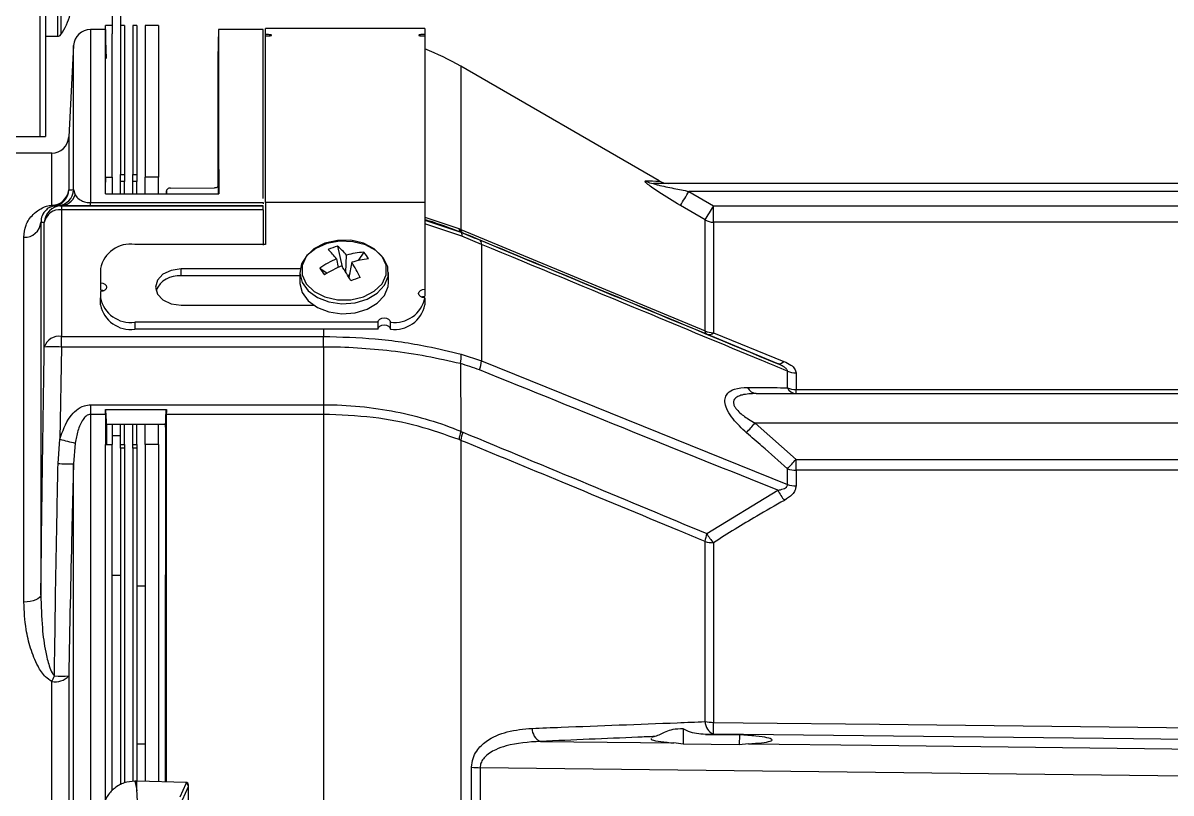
# Model space of a CAD drawing. Extents: x 8 to 113, y 1 to 87.
# Drawn here: x 17.959 to 22.135, y 37.399 to 40.201 of the extents above; entities that cross this region are included whole.
import ezdxf

# ---------------------------------------------------------------- set-up
doc = ezdxf.new("R2010")
doc.units = 0
doc.header["$MEASUREMENT"] = 0
doc.layers.add('OBJECT', color=7, linetype='CONTINUOUS')

msp = doc.modelspace()

# ---------------------------------------------------------------- linework, layer by layer
at = {"layer": 'OBJECT'}
for p, q in [((18.0205, 46.5627), (18.0205, 39.7877)), ((18.041, 46.5627), (18.041, 39.7877)), ((18.0844, 40.4227), (18.0844, 40.1601)), ((18.0965, 40.4165), (18.0965, 40.166)), ((18.2837, 40.3427), (18.2837, 40.1612)), ((18.3137, 40.3427), (18.3137, 40.1612)), ((18.2597, 40.1777), (18.2049, 40.1777)), ((18.2049, 40.1777), (18.2049, 39.5476)), ((18.2837, 40.1927), (18.2597, 40.1927)), ((18.2597, 39.6405), (18.2597, 40.1927)), ((18.3286, 40.1927), (18.3137, 40.1927)), ((18.3286, 40.1927), (18.3286, 39.6494)), ((18.3735, 40.1927), (18.3586, 40.1927)), ((18.3586, 40.1927), (18.3586, 39.6494)), ((18.3735, 40.1927), (18.3735, 39.6494)), ((18.4515, 40.1927), (18.4035, 40.1927)), ((18.4035, 40.1927), (18.4035, 39.6405)), ((18.4515, 40.1927), (18.4515, 39.6405)), ((18.6702, 40.1776), (18.6674, 40.072)), ((18.8325, 40.1777), (18.6702, 40.1777)), ((18.8325, 39.5627), (18.8325, 40.1777)), ((19.4206, 40.1806), (18.8406, 40.1806)), ((18.8406, 40.1593), (18.8406, 40.1806)), ((19.4206, 40.1806), (19.4206, 40.1593)), ((18.041, 40.1527), (18.0844, 40.1527)), ((18.0844, 40.1601), (18.0844, 40.1527)), ((18.0965, 40.166), (18.0965, 40.159)), ((18.2837, 39.6405), (18.2837, 40.1612)), ((18.3137, 40.1612), (18.3137, 39.6494)), ((18.8406, 40.1539), (18.8406, 40.1593)), ((18.8406, 39.5476), (18.8406, 40.1539)), ((19.4206, 40.1593), (19.4206, 40.1539)), ((19.4206, 40.1539), (19.4206, 39.5476)), ((18.143, 40.119), (18.1255, 39.7865)), ((18.143, 39.5948), (18.143, 40.119)), ((18.6675, 40.0727), (18.6675, 39.6381)), ((20.273, 39.6272), (19.5515, 40.0437)), ((19.5515, 40.0437), (19.5515, 39.4504)), ((17.593, 39.7877), (18.0205, 39.7877)), ((18.0205, 39.7877), (18.041, 39.7877)), ((18.1255, 39.7865), (18.1255, 39.5937)), ((18.6706, 39.7587), (18.6675, 39.6381)), ((18.0636, 39.7277), (17.846, 39.7277)), ((18.0636, 39.5387), (18.0636, 39.7277)), ((18.2597, 39.6405), (18.2837, 39.6405)), ((18.2597, 39.6405), (18.2597, 39.6226)), ((18.2837, 39.6405), (18.2837, 39.5798)), ((18.3137, 39.6494), (18.3286, 39.6494)), ((18.3137, 39.6243), (18.3137, 39.6494)), ((18.3286, 39.6494), (18.3286, 39.6243)), ((18.3586, 39.6494), (18.3735, 39.6494)), ((18.3586, 39.6243), (18.3586, 39.6494)), ((18.3735, 39.6494), (18.3735, 39.6243)), ((18.4515, 39.6405), (18.4035, 39.6405)), ((18.4035, 39.5798), (18.4035, 39.6405)), ((18.4515, 39.5798), (18.4515, 39.6405)), ((18.6675, 39.6381), (18.6675, 39.6294)), ((18.6675, 39.6294), (18.6675, 39.6294)), ((18.6675, 39.6294), (18.6675, 39.605)), ((18.143, 39.5948), (18.1491, 39.5755)), ((18.3286, 39.6243), (18.3137, 39.6243)), ((18.3137, 39.5798), (18.3137, 39.6243)), ((18.3286, 39.5798), (18.3286, 39.6243)), ((18.3735, 39.6243), (18.3586, 39.6243)), ((18.3586, 39.5798), (18.3586, 39.6243)), ((18.3735, 39.5798), (18.3735, 39.6243)), ((18.4807, 39.5905), (18.4804, 39.5798)), ((18.496, 39.6008), (18.6555, 39.601)), ((24.6785, 39.6177), (20.2536, 39.6177)), ((20.3809, 39.5885), (20.4706, 39.5356)), ((24.6796, 39.5885), (20.3809, 39.5885)), ((18.2049, 39.5359), (18.2049, 39.5476)), ((18.2049, 39.5476), (18.8325, 39.5476)), ((18.2591, 39.5798), (18.6708, 39.5798)), ((18.8325, 39.5476), (18.8325, 39.5428)), ((18.8406, 39.5476), (18.8406, 39.3956)), ((19.4206, 39.5476), (18.8406, 39.5476)), ((19.4206, 39.5476), (19.4206, 39.233)), ((18.0934, 39.536), (18.0866, 39.5358)), ((18.0934, 39.536), (18.0986, 39.5359)), ((18.0986, 39.5359), (18.0986, 39.5216)), ((18.0986, 39.5359), (18.8325, 39.5359)), ((18.0986, 39.5216), (18.0986, 39.0606)), ((18.8325, 39.5216), (18.0986, 39.5216)), ((18.8325, 39.5359), (18.2049, 39.5359)), ((18.8325, 39.5216), (18.8325, 39.5359)), ((18.8325, 39.5359), (18.8325, 39.5359)), ((18.8325, 39.5216), (18.8325, 39.393)), ((20.4396, 39.4844), (20.3499, 39.5373)), ((20.4706, 39.4763), (20.4706, 39.5356)), ((20.4706, 39.5356), (24.6841, 39.5356)), ((18.024, 39.4756), (18.024, 38.1205)), ((18.0366, 39.022), (18.0366, 39.4751)), ((19.4206, 39.4947), (19.5446, 39.4533)), ((19.5549, 39.4254), (19.4206, 39.4699)), ((20.4396, 39.081), (20.4396, 39.4844)), ((20.4706, 39.4763), (20.4706, 39.0741)), ((24.6895, 39.4763), (20.4706, 39.4763)), ((17.9621, 38.0941), (17.9621, 39.4216)), ((19.5446, 39.4533), (19.5515, 39.4504)), ((19.5515, 39.4504), (20.4396, 39.081)), ((19.5515, 39.4399), (19.5515, 39.44)), ((19.6265, 39.3958), (19.5549, 39.4254)), ((18.8406, 39.3956), (18.3656, 39.3956)), ((19.103, 39.389), (19.1202, 39.3145)), ((19.6265, 39.3958), (19.6265, 38.9722)), ((19.0997, 39.3431), (19.1048, 39.3116)), ((19.133, 39.2947), (19.1359, 39.3562)), ((19.1986, 39.3672), (19.1787, 39.3371)), ((18.2406, 39.3073), (18.2406, 39.256)), ((18.9671, 39.3062), (18.5341, 39.3062)), ((18.5341, 39.2807), (18.5341, 39.3062)), ((18.9661, 39.2936), (18.9661, 39.2566)), ((19.0382, 39.3091), (19.0654, 39.291)), ((19.1545, 39.3306), (19.1447, 39.2748)), ((19.2881, 39.2566), (19.2881, 39.2936)), ((18.2406, 39.256), (18.2406, 39.2305)), ((18.9661, 39.2807), (18.5341, 39.2807)), ((19.1473, 39.2896), (19.1414, 39.2806)), ((18.2406, 39.2242), (18.2406, 39.2012)), ((19.4206, 39.233), (19.4206, 39.2076)), ((18.2406, 39.1757), (18.2406, 39.2012)), ((18.5341, 39.174), (19.0164, 39.174)), ((19.4206, 39.2012), (19.4206, 39.1757)), ((19.2501, 39.1128), (18.3656, 39.1128)), ((18.3656, 39.1128), (18.3656, 39.0873)), ((19.2501, 39.0873), (18.3656, 39.0873)), ((19.0515, 39.0873), (19.0515, 39.0606)), ((19.2501, 39.1128), (19.2501, 39.0873)), ((19.2956, 39.1128), (19.2951, 39.1128)), ((19.2951, 39.0873), (19.2951, 39.1128)), ((19.2956, 39.0873), (19.2951, 39.0873)), ((19.2956, 39.0873), (19.2956, 39.1128)), ((18.0986, 39.0221), (18.0986, 39.0606)), ((18.0986, 39.0606), (19.0515, 39.0606)), ((19.0515, 39.0221), (19.0515, 39.0606)), ((20.7026, 38.962), (20.4467, 39.0686)), ((20.4706, 39.0741), (20.7265, 38.9699)), ((18.0986, 39.0221), (18.0934, 38.6868)), ((19.0515, 39.0221), (18.0986, 39.0221)), ((19.0515, 39.0221), (19.0515, 38.8122)), ((19.5497, 38.9618), (19.5514, 38.7155)), ((19.5527, 38.9966), (19.6265, 38.9722)), ((19.6265, 38.9722), (20.7396, 38.5221)), ((20.7396, 38.874), (20.7396, 38.9343)), ((20.7706, 38.9278), (20.7706, 38.8677)), ((20.6255, 38.8527), (24.6804, 38.8527)), ((20.7706, 38.8527), (20.7706, 38.8677)), ((20.7706, 38.8677), (24.6895, 38.8677)), ((18.2049, 38.8122), (18.2049, 38.7772)), ((18.2049, 38.8122), (19.0515, 38.8122)), ((18.2588, 38.7945), (18.4811, 38.7945)), ((18.2597, 38.7926), (18.2588, 38.7945)), ((18.2597, 38.7926), (18.2597, 38.7772)), ((18.2597, 38.7926), (18.2625, 38.731)), ((18.2597, 38.7772), (18.2597, 38.7926)), ((18.2597, 38.7926), (18.2597, 38.7926)), ((18.4775, 38.731), (18.4802, 38.7926)), ((18.4811, 38.7945), (18.4802, 38.7926)), ((18.4802, 38.7772), (18.4802, 38.7926)), ((18.4802, 38.7926), (18.4802, 38.7926)), ((18.4802, 38.7772), (18.4802, 38.7926)), ((19.0515, 38.8122), (19.0515, 38.7772)), ((18.2597, 38.7772), (18.2049, 38.7772)), ((18.2049, 38.7772), (18.2049, 37.1085)), ((18.2597, 38.7772), (18.2597, 38.6677)), ((18.4802, 38.7772), (18.4802, 37.4399)), ((19.0515, 38.7772), (18.4802, 38.7772)), ((19.0515, 38.7772), (19.0515, 36.8377)), ((18.4775, 38.7398), (18.2625, 38.7398)), ((18.2625, 38.731), (18.2625, 38.7398)), ((18.2625, 38.731), (18.2625, 38.6677)), ((18.2837, 38.7398), (18.2837, 38.6677)), ((18.3137, 38.6677), (18.3137, 38.7398)), ((18.3286, 38.6677), (18.3286, 38.7398)), ((18.3586, 38.6677), (18.3586, 38.7398)), ((18.3735, 38.6677), (18.3735, 38.7398)), ((18.4035, 38.6677), (18.4035, 38.7398)), ((18.4515, 38.6677), (18.4515, 38.7398)), ((18.4775, 38.7398), (18.4775, 38.731)), ((18.4775, 38.731), (18.4775, 38.1933)), ((20.6215, 38.7456), (20.7706, 38.6132)), ((24.6803, 38.7456), (20.6215, 38.7456)), ((18.0866, 38.5981), (18.0934, 38.6868)), ((18.1491, 38.6727), (18.143, 38.5975)), ((18.2597, 38.6677), (18.2837, 38.6677)), ((18.2597, 37.3744), (18.2597, 38.6677)), ((18.3137, 38.6992), (18.2837, 38.6992)), ((18.2837, 37.4077), (18.2837, 38.6677)), ((18.3137, 38.6677), (18.3286, 38.6677)), ((18.3137, 38.654), (18.3137, 38.6677)), ((18.3286, 38.6677), (18.3286, 38.654)), ((18.3586, 38.6677), (18.3735, 38.6677)), ((18.3586, 38.654), (18.3586, 38.6677)), ((18.3735, 38.6677), (18.3735, 38.654)), ((18.4035, 38.6677), (18.4035, 37.4419)), ((18.4515, 38.6677), (18.4035, 38.6677)), ((18.4515, 38.6677), (18.4515, 37.4407)), ((19.5515, 38.6826), (19.5449, 38.6854)), ((19.5515, 38.6826), (19.5515, 36.8377)), ((18.3286, 38.654), (18.3137, 38.654)), ((18.3137, 38.654), (18.3137, 37.4289)), ((18.3286, 38.654), (18.3286, 37.4364)), ((18.3735, 38.654), (18.3586, 38.654)), ((18.3586, 38.654), (18.3586, 37.4416)), ((18.3735, 38.654), (18.3735, 37.4427)), ((18.143, 36.8377), (18.143, 38.5975)), ((20.7706, 38.574), (20.7706, 38.6132)), ((20.7706, 38.6132), (24.688, 38.6132)), ((20.7396, 38.5221), (20.7396, 38.5794)), ((20.7706, 38.574), (20.7706, 38.5169)), ((24.6895, 38.574), (20.7706, 38.574)), ((20.4464, 38.3432), (20.7044, 38.5009)), ((20.4396, 37.659), (20.4396, 38.3147)), ((20.4706, 38.3101), (20.4706, 37.6565)), ((18.3137, 38.1909), (18.2837, 38.1909)), ((18.4775, 38.1933), (18.4775, 38.1938)), ((18.4775, 37.44), (18.4775, 38.1938)), ((18.4775, 38.1933), (18.4775, 38.1933)), ((18.4035, 38.1526), (18.3735, 38.1526)), ((18.0636, 36.8377), (18.0636, 37.8054)), ((18.1255, 37.8254), (18.1255, 36.8377)), ((20.36, 37.6331), (20.3605, 37.5773)), ((19.8408, 37.5872), (20.3261, 37.5816)), ((20.2571, 37.6048), (20.2444, 37.6011)), ((20.3605, 37.5773), (20.3261, 37.5816)), ((20.4699, 37.6139), (20.4409, 37.6127)), ((20.4409, 37.6127), (20.5648, 37.6113)), ((20.5648, 37.6113), (20.5644, 37.5751)), ((18.4035, 37.577), (18.3735, 37.577)), ((20.5644, 37.5751), (20.3605, 37.5773)), ((20.5978, 37.5784), (20.5644, 37.5751)), ((19.5909, 36.8377), (19.5909, 37.4934)), ((19.6219, 37.4916), (19.6219, 36.8377)), ((18.3719, 37.4427), (18.3667, 37.4427)), ((18.3735, 37.4073), (18.3735, 37.4427)), ((18.5513, 37.4381), (18.3751, 37.4427)), ((18.5515, 37.4332), (18.53, 37.3842)), ((18.5394, 37.3743), (18.561, 37.4233)), ((18.5515, 37.4381), (18.5515, 37.4332)), ((18.561, 37.4233), (18.561, 37.4281)), ((18.561, 37.3083), (18.561, 37.4233))]:
    msp.add_line(p, q, dxfattribs=at)
at = {"layer": 'OBJECT', "flags": 128}
for points in [[(18.2625, 40.072), (18.2608, 40.1371), (18.2598, 40.1758)], [(19.4206, 39.4836), (19.5515, 39.4399), (19.5515, 39.4399), (19.5515, 39.4399)], [(19.5515, 39.4399), (19.5525, 39.4393), (19.5533, 39.4383), (19.554, 39.437), (19.5545, 39.4353), (19.5549, 39.4333), (19.5551, 39.431), (19.5551, 39.4284), (19.5549, 39.4254)], [(19.2704, 39.3455), (19.2424, 39.3731), (19.2042, 39.3936), (19.1591, 39.4052), (19.1111, 39.4069), (19.0646, 39.3986), (19.0237, 39.3809), (18.9919, 39.3554), (18.9721, 39.3245), (18.9661, 39.2908), (18.9745, 39.2574), (18.9963, 39.2272), (19.0298, 39.2029), (19.072, 39.1867), (19.119, 39.1799), (19.1668, 39.1833), (19.211, 39.1965), (19.2478, 39.2183), (19.2738, 39.2468), (19.2868, 39.2794), (19.2857, 39.3134), (19.2704, 39.3455)], [(19.2649, 39.3521), (19.2364, 39.3798), (19.1971, 39.3999), (19.151, 39.4104), (19.1026, 39.4103), (19.0565, 39.3997), (19.0174, 39.3795), (18.989, 39.3517), (18.9741, 39.3191), (18.9742, 39.2848), (18.9893, 39.2523), (19.0178, 39.2246), (19.0571, 39.2045), (19.1032, 39.194), (19.1516, 39.1941), (19.1977, 39.2047), (19.2368, 39.2249), (19.2652, 39.2527), (19.2801, 39.2853), (19.28, 39.3195), (19.2649, 39.3521)], [(18.5341, 39.3062), (18.4983, 39.3012), (18.468, 39.2868), (18.4477, 39.2654), (18.4406, 39.2401), (18.4477, 39.2148), (18.468, 39.1933), (18.4983, 39.179), (18.5341, 39.174)], [(18.2406, 39.256), (18.2492, 39.2548), (18.2565, 39.2513), (18.2614, 39.2462), (18.2631, 39.2401), (18.2614, 39.234), (18.2565, 39.2288), (18.2492, 39.2254), (18.2406, 39.2242)], [(18.9661, 39.2566), (18.9661, 39.2538), (18.9745, 39.2204), (18.9963, 39.1902), (19.0298, 39.1659), (19.072, 39.1497), (19.119, 39.1429), (19.1668, 39.1463), (19.211, 39.1595), (19.2478, 39.1813), (19.2738, 39.2098), (19.2868, 39.2424), (19.2881, 39.2566)], [(18.2406, 39.2305), (18.2492, 39.2293), (18.2541, 39.2274)], [(19.4206, 39.2012), (19.412, 39.2024), (19.4047, 39.2059), (19.3998, 39.211), (19.3981, 39.2171), (19.3998, 39.2232), (19.4047, 39.2284), (19.412, 39.2318), (19.4206, 39.233)], [(19.4071, 39.2044), (19.412, 39.2063), (19.4206, 39.2076)], [(19.2501, 39.1128), (19.2518, 39.1189), (19.2567, 39.1241), (19.264, 39.1275), (19.2726, 39.1287), (19.2812, 39.1275), (19.2885, 39.1241), (19.2934, 39.1189), (19.2951, 39.1128)], [(19.2501, 39.0873), (19.2518, 39.0934), (19.2567, 39.0986), (19.264, 39.102), (19.2726, 39.1033), (19.2812, 39.102), (19.2885, 39.0986), (19.2934, 39.0934), (19.2951, 39.0873)], [(18.024, 38.1205), (18.0226, 38.1153), (18.0189, 38.1104), (18.013, 38.1058), (18.0053, 38.1018), (17.996, 38.0985), (17.9854, 38.0961), (17.974, 38.0946), (17.9621, 38.0941)], [(20.4706, 37.6565), (20.5779, 37.6552), (21.0739, 37.6495), (23.0578, 37.6267), (24.5802, 37.6092)], [(24.5794, 37.5656), (23.2885, 37.5808), (21.9975, 37.596), (20.4699, 37.6139)], [(20.5978, 37.5784), (21.0449, 37.5732), (22.3359, 37.5582), (23.8401, 37.5407)], [(24.3634, 37.4342), (24.1134, 37.4372), (23.1135, 37.4493), (19.6219, 37.4916)]]:
    msp.add_lwpolyline(points, dxfattribs=at)
at = {"layer": 'OBJECT'}
for centre, radius, start, end in [((17.9172, 40.2877), 0.2208, 324.3318, 345.6104), ((18.2049, 40.1157), 0.062, 90, 177), ((18.0844, 40.1677), 0.015, 270, 324.3318), ((19.0515, 39.1777), 1, 60, 68.341), ((18.0636, 39.7897), 0.062, 270, 357), ((20.2537, 39.6765), 0.0588, 238.1259, 269.9453), ((20.306, 39.6797), 0.062, 237.7956, 269.9999), ((18.0654, 39.5991), 0.0603, 268.2795, 354.888), ((18.0636, 39.5967), 0.062, 279.0482, 357.2006), ((18.081, 39.5975), 0.062, 275.1284, 357.4891), ((19.0199, 40.3778), 1.5733, 327.7102, 329.8897), ((18.0928, 39.5959), 0.0599, 270.5707, 340.0609), ((18.0986, 39.4739), 0.062, 90.0044, 178.8482), ((18.0925, 39.4652), 0.0568, 83.8515, 169.9203), ((18.0722, 39.5482), 0.0128, 227.879, 275.1694), ((19.1017, 40.3303), 1.5829, 327.6982, 329.8633), ((17.965, 39.4807), 0.0592, 267.1144, 355.0413), ((20.4705, 39.5391), 0.0628, 240.4665, 270.0259), ((19.5597, 39.4526), 0.015, 177.519, 237.1502), ((19.567, 39.4501), 0.0155, 178.8737, 237.959), ((18.35, 39.2852), 0.1116, 81.9505, 168.5782), ((19.1627, 39.171), 0.226, 105.3353, 114.4777), ((18.8926, 39.1854), 0.2603, 37.2774, 47.3005), ((18.9876, 39.2399), 0.1885, 38.0844, 52.2531), ((19.6094, 39.3977), 0.0172, 353.6283, 55.2145), ((19.2433, 39.0108), 0.362, 113.381, 124.5145), ((19.2133, 39.0982), 0.2694, 93.1352, 106.6989), ((19.2483, 39.03), 0.3148, 95.9013, 107.3378), ((19.0716, 39.2569), 0.1682, 30.8704, 40.9571), ((19.5387, 39.6533), 0.6074, 214.5193, 217.3089), ((19.291, 38.9055), 0.4466, 112.7477, 121.8021), ((18.5321, 38.9233), 0.7063, 28.7736, 33.9166), ((18.7625, 39.0765), 0.4672, 25.2284, 32.9521), ((18.524, 39.1926), 0.0887, 83.4615, 156.9256), ((20.676, 35.1055), 4.4285, 109.6733, 110.1393), ((18.35, 39.2233), 0.1116, 191.4218, 278.0494), ((18.35, 39.1978), 0.1116, 191.4219, 278.0493), ((19.3112, 39.2233), 0.1116, 261.9506, 348.5783), ((19.3112, 39.1978), 0.1116, 261.9506, 348.5782), ((18.0897, 39.0057), 0.0556, 80.8363, 162.9667), ((20.4544, 39.0813), 0.0149, 181.0342, 238.8546), ((20.4703, 39.1458), 0.0717, 244.5968, 270.2047), ((20.4537, 39.0926), 0.025, 253.8179, 312.2707), ((18.0683, 38.0915), 0.9311, 88.1341, 91.9489), ((19.4251, 38.9899), 0.1278, 347.3307, 3.0093), ((19.5016, 38.9807), 0.1252, 340.4841, 356.131), ((20.708, 38.9856), 0.0242, 257.1658, 319.5544), ((20.7702, 39.0036), 0.0758, 246.1402, 270.2487), ((20.6288, 38.8898), 0.0373, 203.0942, 264.9532), ((20.7734, 38.8901), 0.0375, 205.3824, 265.6124), ((20.7702, 38.9454), 0.0777, 246.778, 270.2646), ((19.676, 38.6728), 0.1317, 161.0906, 174.5189), ((19.6822, 38.6683), 0.1315, 160.2869, 173.7137), ((17.8124, 41.1868), 3.7216, 318.2858, 319.0081), ((18.5555, 40.405), 1.7793, 254.9449, 256.7966), ((18.1246, 39.5329), 0.9356, 267.6695, 271.1244), ((18.0004, 41.1242), 3.7388, 317.1062, 317.8088), ((20.7701, 38.663), 0.089, 249.9495, 270.3122), ((20.8499, 38.5706), 0.1613, 205.6081, 221.2593), ((20.7701, 38.6086), 0.0917, 250.5727, 270.3179), ((20.5718, 38.2983), 0.1333, 160.281, 172.9208), ((20.5958, 38.427), 0.1713, 209.2757, 223.0287), ((20.47, 38.4133), 0.1032, 252.8555, 270.3263), ((18.0764, 37.8719), 0.0677, 259.1411, 316.5665), ((17.7107, 37.9904), 0.3985, 332.3505, 335.5345), ((18.0986, 38.687), 0.8621, 268.3237, 271.7929), ((19.8626, 37.6345), 0.052, 179.7541, 245.3029), ((20.4901, 37.6602), 0.0505, 181.3383, 246.4286), ((20.4698, 37.8352), 0.1787, 260.2575, 270.2431), ((17.3717, 37.6866), 3.0991, 358.6566, 359.4431), ((19.6211, 37.7526), 0.261, 263.3547, 270.1757), ((18.3667, 37.3227), 0.12, 90, 90.1914), ((18.3719, 37.3227), 0.12, 89.2499, 90), ((18.3719, 37.3227), 0.12, 88.5, 89.2499), ((18.551, 37.4281), 0.01, 87, 88.5), ((18.551, 37.4281), 0.01, 0, 87)]:
    msp.add_arc(centre, radius, start, end, dxfattribs=at)
for centre, major_axis, ratio, start_param, end_param in [((18.2416, 38.8133), (-0.0113, 0.0619), 0.229753, 4.047964, 4.362323), ((18.4984, 38.8133), (0.0113, 0.0619), 0.229686, 1.920835, 2.235195), ((20.436, 37.9361), (0, 2.3412), 0.904333, 1.783132, 1.798644), ((18.551, 37.4233), (0.00979, -0.00206), 0.992047, 0.21202, 1.724102), ((18.551, 37.4), (0.0094, 0.0253), 0.138337, 5.925485, 5.931839)]:
    msp.add_ellipse(centre, major_axis=major_axis, ratio=ratio, start_param=start_param, end_param=end_param, dxfattribs=at)
for points, knots in [([(18.2591, 39.5798), (18.2592, 39.6309), (18.2593, 39.7333), (18.2594, 39.8629), (18.2595, 39.9733), (18.2596, 40.0604), (18.2597, 40.1243), (18.2597, 40.1631), (18.2597, 40.1801), (18.2597, 40.1764), (18.2597, 40.1758)], [0, 0, 0, 0, 0.137227, 0.274455, 0.415669, 0.556883, 0.69411, 0.831338, 0.972552, 1, 1, 1, 1]), ([(18.6702, 40.1776), (18.6702, 40.1753), (18.6702, 40.1708), (18.6703, 40.1335), (18.6703, 40.075), (18.6704, 39.9935), (18.6705, 39.8905), (18.6706, 39.8026), (18.6706, 39.7587)], [0, 0, 0, 0, 0.16721, 0.336689, 0.500178, 0.663667, 0.831834, 1, 1, 1, 1]), ([(18.8406, 40.1539), (18.8423, 40.1539), (18.8466, 40.154), (18.8529, 40.1543), (18.8586, 40.155), (18.8623, 40.1558), (18.8635, 40.1567), (18.8622, 40.1576), (18.8584, 40.1584), (18.8525, 40.159), (18.8463, 40.1593), (18.8422, 40.1593), (18.8406, 40.1593)], [0, 0, 0, 0, 0.073627, 0.179766, 0.286276, 0.393535, 0.501562, 0.610022, 0.718406, 0.826275, 0.933445, 1, 1, 1, 1]), ([(19.4206, 40.1593), (19.4181, 40.1593), (19.413, 40.1592), (19.4063, 40.1588), (19.4012, 40.1582), (19.3983, 40.1573), (19.3978, 40.1564), (19.3999, 40.1555), (19.4044, 40.1547), (19.4108, 40.1542), (19.4165, 40.1539), (19.4198, 40.1539), (19.4206, 40.1539)], [0, 0, 0, 0, 0.1064742, 0.2129401, 0.319697, 0.427105, 0.5351835, 0.643667, 0.7520788, 0.8599258, 0.9669596, 1, 1, 1, 1]), ([(18.6706, 39.7587), (18.6706, 39.7466), (18.6707, 39.7223), (18.6707, 39.6842), (18.6708, 39.6373), (18.6708, 39.6016), (18.6708, 39.5798)], [0, 0, 0, 0, 0.218765, 0.43753, 0.656295, 1, 1, 1, 1]), ([(20.3499, 39.5373), (20.3231, 39.5535), (20.288, 39.5746), (20.2499, 39.6005), (20.2331, 39.6128), (20.2231, 39.6216), (20.2199, 39.626), (20.2218, 39.6264), (20.2226, 39.6266)], [0, 0, 0, 0, 0.463202, 0.605761, 0.749071, 0.84178, 0.935306, 1, 1, 1, 1]), ([(20.2226, 39.6266), (20.2317, 39.6265), (20.2592, 39.6262), (20.2793, 39.626), (20.2732, 39.626), (20.2723, 39.6261)], [0, 0, 0, 0, 0.299901, 0.901044, 1, 1, 1, 1]), ([(18.1255, 39.5937), (18.1272, 39.5938), (18.132, 39.5942), (18.1386, 39.5945), (18.143, 39.5948)], [0, 0, 0, 0, 0.33844, 1, 1, 1, 1]), ([(18.496, 39.6008), (18.4945, 39.6007), (18.4915, 39.6005), (18.4874, 39.5991), (18.484, 39.5971), (18.4813, 39.5941), (18.4809, 39.5918), (18.4807, 39.5905)], [0, 0, 0, 0, 0.172261, 0.344036, 0.527768, 0.740235, 1, 1, 1, 1]), ([(18.4807, 39.5798), (18.4807, 39.5808), (18.4807, 39.5838), (18.4807, 39.5874), (18.4807, 39.59), (18.4807, 39.5905)], [0, 0, 0, 0, 0.2818695, 0.8504501, 1, 1, 1, 1]), ([(18.6707, 39.6112), (18.6705, 39.6097), (18.67, 39.607), (18.6663, 39.6038), (18.6618, 39.6018), (18.658, 39.6011), (18.6559, 39.601), (18.6555, 39.601)], [0, 0, 0, 0, 0.292379, 0.559789, 0.754512, 0.950188, 1, 1, 1, 1]), ([(18.6707, 39.5798), (18.6707, 39.5869), (18.6707, 39.5974), (18.6707, 39.6078), (18.6707, 39.6112)], [0, 0, 0, 0, 0.6749, 1, 1, 1, 1]), ([(20.2536, 39.6177), (20.2531, 39.6177), (20.2522, 39.6177), (20.2518, 39.6174), (20.2521, 39.617), (20.2536, 39.6164), (20.2588, 39.6146), (20.2828, 39.6085), (20.3251, 39.5995), (20.3628, 39.5921), (20.3809, 39.5885)], [0, 0, 0, 0, 0.018434, 0.032622, 0.046846, 0.06494, 0.096406, 0.193735, 0.614359, 1, 1, 1, 1]), ([(18.1491, 39.5755), (18.1529, 39.5703), (18.1579, 39.5633), (18.1722, 39.5545), (18.1829, 39.5502), (18.1953, 39.548), (18.2013, 39.5476), (18.2044, 39.5476), (18.2049, 39.5476)], [0, 0, 0, 0, 0.476054, 0.640497, 0.854535, 0.926507, 0.987724, 1, 1, 1, 1]), ([(17.9621, 39.4216), (17.9635, 39.4365), (17.9665, 39.4662), (17.9884, 39.4993), (18.0157, 39.5215), (18.0384, 39.5334), (18.0571, 39.5374), (18.0636, 39.5387)], [0, 0, 0, 0, 0.318535, 0.636337, 0.797116, 0.929766, 1, 1, 1, 1]), ([(18.0734, 39.5355), (18.0696, 39.5346), (18.0535, 39.5308), (18.0403, 39.5189), (18.026, 39.5005), (18.0247, 39.484), (18.024, 39.4756)], [0, 0, 0, 0, 0.063061, 0.269117, 0.631932, 1, 1, 1, 1]), ([(18.0866, 39.5358), (18.0857, 39.5358), (18.0813, 39.5357), (18.0769, 39.5356), (18.0739, 39.5355), (18.0734, 39.5355)], [0, 0, 0, 0, 0.169099, 0.845499, 1, 1, 1, 1]), ([(18.2049, 39.5359), (18.195, 39.5359), (18.1752, 39.5359), (18.1454, 39.5359), (18.1137, 39.536), (18.1011, 39.536), (18.0934, 39.536)], [0, 0, 0, 0, 0.167941, 0.334633, 0.594445, 1, 1, 1, 1]), ([(18.0366, 39.4751), (18.0359, 39.4751), (18.0325, 39.4753), (18.0281, 39.4754), (18.0251, 39.4756), (18.024, 39.4756)], [0, 0, 0, 0, 0.14196, 0.7098, 1, 1, 1, 1]), ([(19.5515, 39.44), (19.5515, 39.44), (19.513, 39.4537), (19.4701, 39.4717), (19.4248, 39.4841), (19.4206, 39.4852)], [0, 0, 0, 0, 0.000016, 0.906962, 1, 1, 1, 1]), ([(19.5588, 39.437), (19.5564, 39.4379), (19.554, 39.4389), (19.5515, 39.44), (19.5515, 39.44)], [0, 0, 0, 0, 0.999721, 1, 1, 1, 1]), ([(19.5515, 39.4399), (19.5515, 39.4399), (19.5742, 39.4302), (19.5967, 39.421), (19.6192, 39.4119)], [0, 0, 0, 0, 0.00003, 1, 1, 1, 1]), ([(20.4467, 39.0686), (20.303, 39.1284), (20.0072, 39.2513), (19.711, 39.3739), (19.5588, 39.437)], [0, 0, 0, 0, 0.48595, 1, 1, 1, 1]), ([(19.6192, 39.4119), (19.8046, 39.3351), (20.1658, 39.1855), (20.5269, 39.0351), (20.7026, 38.962)], [0, 0, 0, 0, 0.513344, 1, 1, 1, 1]), ([(20.7396, 38.9343), (20.7086, 38.9471), (20.5346, 39.0194), (20.1636, 39.1736), (19.8235, 39.3143), (19.6265, 39.3958)], [0, 0, 0, 0, 0.083458, 0.469006, 1, 1, 1, 1]), ([(19.0515, 39.0606), (19.1147, 39.0588), (19.2428, 39.0552), (19.4116, 39.0303), (19.5118, 39.0063), (19.5527, 38.9966)], [0, 0, 0, 0, 0.365476, 0.741466, 1, 1, 1, 1]), ([(18.024, 38.1205), (18.0259, 38.277), (18.0295, 38.5775), (18.0343, 38.878), (18.0366, 39.022)], [0, 0, 0, 0, 0.520773, 1, 1, 1, 1]), ([(19.5497, 38.9618), (19.5497, 38.9618), (19.5096, 38.9704), (19.4273, 38.9897), (19.2618, 39.014), (19.1342, 39.0221), (19.0515, 39.0221), (19.0515, 39.0221)], [0, 0, 0, 0, 0.000004, 0.259099, 0.518181, 0.999995, 1, 1, 1, 1]), ([(19.6196, 38.9388), (19.5964, 38.947), (19.5732, 38.9551), (19.5497, 38.9618), (19.5497, 38.9618)], [0, 0, 0, 0, 0.999971, 1, 1, 1, 1]), ([(20.7396, 38.9343), (20.7394, 38.9356), (20.7392, 38.9382), (20.7355, 38.9433), (20.7263, 38.9508), (20.7142, 38.9571), (20.705, 38.961), (20.7026, 38.962)], [0, 0, 0, 0, 0.116852, 0.233193, 0.437976, 0.854435, 1, 1, 1, 1]), ([(20.7265, 38.9699), (20.7354, 38.9658), (20.7512, 38.9584), (20.7674, 38.9436), (20.7695, 38.9329), (20.7706, 38.9278)], [0, 0, 0, 0, 0.396714, 0.706829, 1, 1, 1, 1]), ([(20.7044, 38.5009), (20.5283, 38.5719), (20.1668, 38.7175), (19.8051, 38.8638), (19.6196, 38.9388)], [0, 0, 0, 0, 0.486991, 1, 1, 1, 1]), ([(20.5905, 38.7104), (20.5731, 38.7266), (20.5462, 38.7516), (20.5213, 38.7893), (20.5111, 38.8169), (20.5119, 38.8393), (20.5234, 38.8581), (20.5498, 38.873), (20.5778, 38.8744), (20.5945, 38.8752)], [0, 0, 0, 0, 0.224316, 0.345841, 0.447966, 0.550598, 0.643263, 0.786621, 1, 1, 1, 1]), ([(20.5945, 38.8752), (20.626, 38.875), (20.6746, 38.8746), (20.7227, 38.8742), (20.7396, 38.874)], [0, 0, 0, 0, 0.6484902, 1, 1, 1, 1]), ([(20.6255, 38.8527), (20.6077, 38.8521), (20.5835, 38.8513), (20.5582, 38.8425), (20.5471, 38.8345), (20.5424, 38.8242), (20.5433, 38.8138), (20.5496, 38.8008), (20.5666, 38.7814), (20.5925, 38.7624), (20.6135, 38.7503), (20.6215, 38.7456)], [0, 0, 0, 0, 0.252396, 0.341467, 0.431195, 0.49019, 0.549439, 0.60513, 0.701097, 0.885219, 1, 1, 1, 1]), ([(18.0934, 38.6868), (18.1031, 38.7156), (18.1165, 38.7551), (18.1522, 38.7935), (18.1785, 38.8096), (18.1973, 38.8115), (18.2049, 38.8122)], [0, 0, 0, 0, 0.50075, 0.686143, 0.873076, 1, 1, 1, 1]), ([(19.0515, 38.8122), (19.0515, 38.8122), (19.096, 38.8122), (19.185, 38.8079), (19.3145, 38.789), (19.4375, 38.7582), (19.5147, 38.7312), (19.5514, 38.7155), (19.5514, 38.7155)], [0, 0, 0, 0, 0.000004, 0.254681, 0.509356, 0.754674, 0.999995, 1, 1, 1, 1]), ([(18.2049, 38.7772), (18.2022, 38.7769), (18.1963, 38.7762), (18.1865, 38.7699), (18.1709, 38.7516), (18.1576, 38.7175), (18.152, 38.6877), (18.1491, 38.6727)], [0, 0, 0, 0, 0.061062, 0.137018, 0.266872, 0.630195, 1, 1, 1, 1]), ([(19.5449, 38.6854), (19.4959, 38.7027), (19.3966, 38.738), (19.2293, 38.7704), (19.1121, 38.7748), (19.0515, 38.7772)], [0, 0, 0, 0, 0.319145, 0.647515, 1, 1, 1, 1]), ([(19.5514, 38.7155), (19.5514, 38.7155), (19.5537, 38.7145), (19.5561, 38.7135), (19.5584, 38.7126)], [0, 0, 0, 0, 0.000295, 1, 1, 1, 1]), ([(19.5584, 38.7126), (19.7105, 38.6495), (20.0067, 38.5266), (20.3025, 38.4032), (20.4464, 38.3432)], [0, 0, 0, 0, 0.513611, 1, 1, 1, 1]), ([(20.7396, 38.5794), (20.7087, 38.6069), (20.6593, 38.6509), (20.6093, 38.6942), (20.5905, 38.7104)], [0, 0, 0, 0, 0.624898, 1, 1, 1, 1]), ([(20.4396, 38.3147), (20.4087, 38.3275), (20.2355, 38.3995), (19.9395, 38.5222), (19.6742, 38.6319), (19.5515, 38.6826)], [0, 0, 0, 0, 0.104199, 0.585852, 1, 1, 1, 1]), ([(18.0734, 37.8253), (18.0739, 37.8666), (18.0767, 38.0733), (18.0811, 38.3309), (18.0855, 38.5471), (18.0866, 38.5981)], [0, 0, 0, 0, 0.160413, 0.802068, 1, 1, 1, 1]), ([(18.143, 38.5975), (18.1407, 38.5149), (18.1338, 38.2575), (18.1289, 38.0001), (18.1255, 37.8254)], [0, 0, 0, 0, 0.321063, 1, 1, 1, 1]), ([(20.7044, 38.5009), (20.7113, 38.5023), (20.7215, 38.5043), (20.7325, 38.5097), (20.7377, 38.5146), (20.7395, 38.5189), (20.7396, 38.5214), (20.7396, 38.5221)], [0, 0, 0, 0, 0.437728, 0.652229, 0.821697, 0.945104, 1, 1, 1, 1]), ([(20.7706, 38.5169), (20.7698, 38.5113), (20.7683, 38.5001), (20.7545, 38.4809), (20.7388, 38.4708), (20.7286, 38.4643)], [0, 0, 0, 0, 0.263179, 0.525234, 1, 1, 1, 1]), ([(20.7286, 38.4643), (20.6948, 38.4453), (20.6076, 38.3963), (20.5226, 38.3429), (20.4706, 38.3101)], [0, 0, 0, 0, 0.387428, 1, 1, 1, 1]), ([(18.0636, 37.8054), (18.0559, 37.8105), (18.0343, 37.8245), (18.0085, 37.8675), (17.985, 37.9256), (17.9668, 38.0048), (17.9638, 38.0609), (17.9621, 38.0941)], [0, 0, 0, 0, 0.082616, 0.229115, 0.451924, 0.67554, 1, 1, 1, 1]), ([(18.024, 38.1205), (18.025, 38.0803), (18.0267, 38.0107), (18.0383, 37.9239), (18.0515, 37.8695), (18.0618, 37.8397), (18.0705, 37.8288), (18.0734, 37.8253)], [0, 0, 0, 0, 0.401034, 0.69476, 0.864025, 0.95611, 1, 1, 1, 1]), ([(19.5909, 37.4934), (19.5919, 37.5042), (19.5939, 37.5259), (19.6119, 37.5595), (19.6519, 37.5974), (19.7214, 37.6265), (19.7801, 37.6319), (19.8105, 37.6347)], [0, 0, 0, 0, 0.101178, 0.20186, 0.374019, 0.675191, 1, 1, 1, 1]), ([(19.8105, 37.6347), (19.8458, 37.6361), (20.0221, 37.6429), (20.2319, 37.651), (20.406, 37.6577), (20.4396, 37.659)], [0, 0, 0, 0, 0.167872, 0.839363, 1, 1, 1, 1]), ([(20.36, 37.6331), (20.3471, 37.6327), (20.3137, 37.6317), (20.2794, 37.6123), (20.2632, 37.6069), (20.2571, 37.6048)], [0, 0, 0, 0, 0.281227, 0.727864, 1, 1, 1, 1]), ([(20.4409, 37.6127), (20.4196, 37.6142), (20.391, 37.6161), (20.3663, 37.6296), (20.36, 37.6331)], [0, 0, 0, 0, 0.746488, 1, 1, 1, 1]), ([(19.8408, 37.5872), (19.7984, 37.5845), (19.7423, 37.5808), (19.6745, 37.5569), (19.6423, 37.5375), (19.6258, 37.5134), (19.6221, 37.5003), (19.6219, 37.4932), (19.6219, 37.4916)], [0, 0, 0, 0, 0.4903693, 0.6473233, 0.8502358, 0.9216855, 0.982752, 1, 1, 1, 1]), ([(20.2571, 37.6048), (20.2366, 37.604), (20.098, 37.5981), (19.9591, 37.5922), (19.8408, 37.5872)], [0, 0, 0, 0, 0.147984, 1, 1, 1, 1]), ([(20.2443, 37.5977), (20.2437, 37.5967), (20.2418, 37.5935), (20.2659, 37.588), (20.2995, 37.5838), (20.3224, 37.5819), (20.3261, 37.5816)], [0, 0, 0, 0, 0.179759, 0.554413, 0.928994, 1, 1, 1, 1]), ([(20.5978, 37.5784), (20.6147, 37.5796), (20.6499, 37.5821), (20.6799, 37.5877), (20.6873, 37.5942), (20.6687, 37.6008), (20.6276, 37.607), (20.5857, 37.6098), (20.5648, 37.6113)], [0, 0, 0, 0, 0.15611, 0.324409, 0.493191, 0.662433, 0.831758, 1, 1, 1, 1]), ([(18.3663, 37.4427), (18.3529, 37.4414), (18.3259, 37.4386), (18.2903, 37.4178), (18.2629, 37.3881), (18.2543, 37.3632), (18.2502, 37.3512)], [0, 0, 0, 0, 0.253584, 0.507164, 0.760847, 1, 1, 1, 1]), ([(18.3826, 37.3201), (18.3825, 37.3208), (18.382, 37.3243), (18.3798, 37.3391), (18.3758, 37.3675), (18.3743, 37.393), (18.3735, 37.4073)], [0, 0, 0, 0, 0.024148, 0.120739, 0.507103, 1, 1, 1, 1])]:
    msp.add_open_spline(points, degree=3, knots=knots, dxfattribs=at)

doc.saveas('drawing.dxf')
